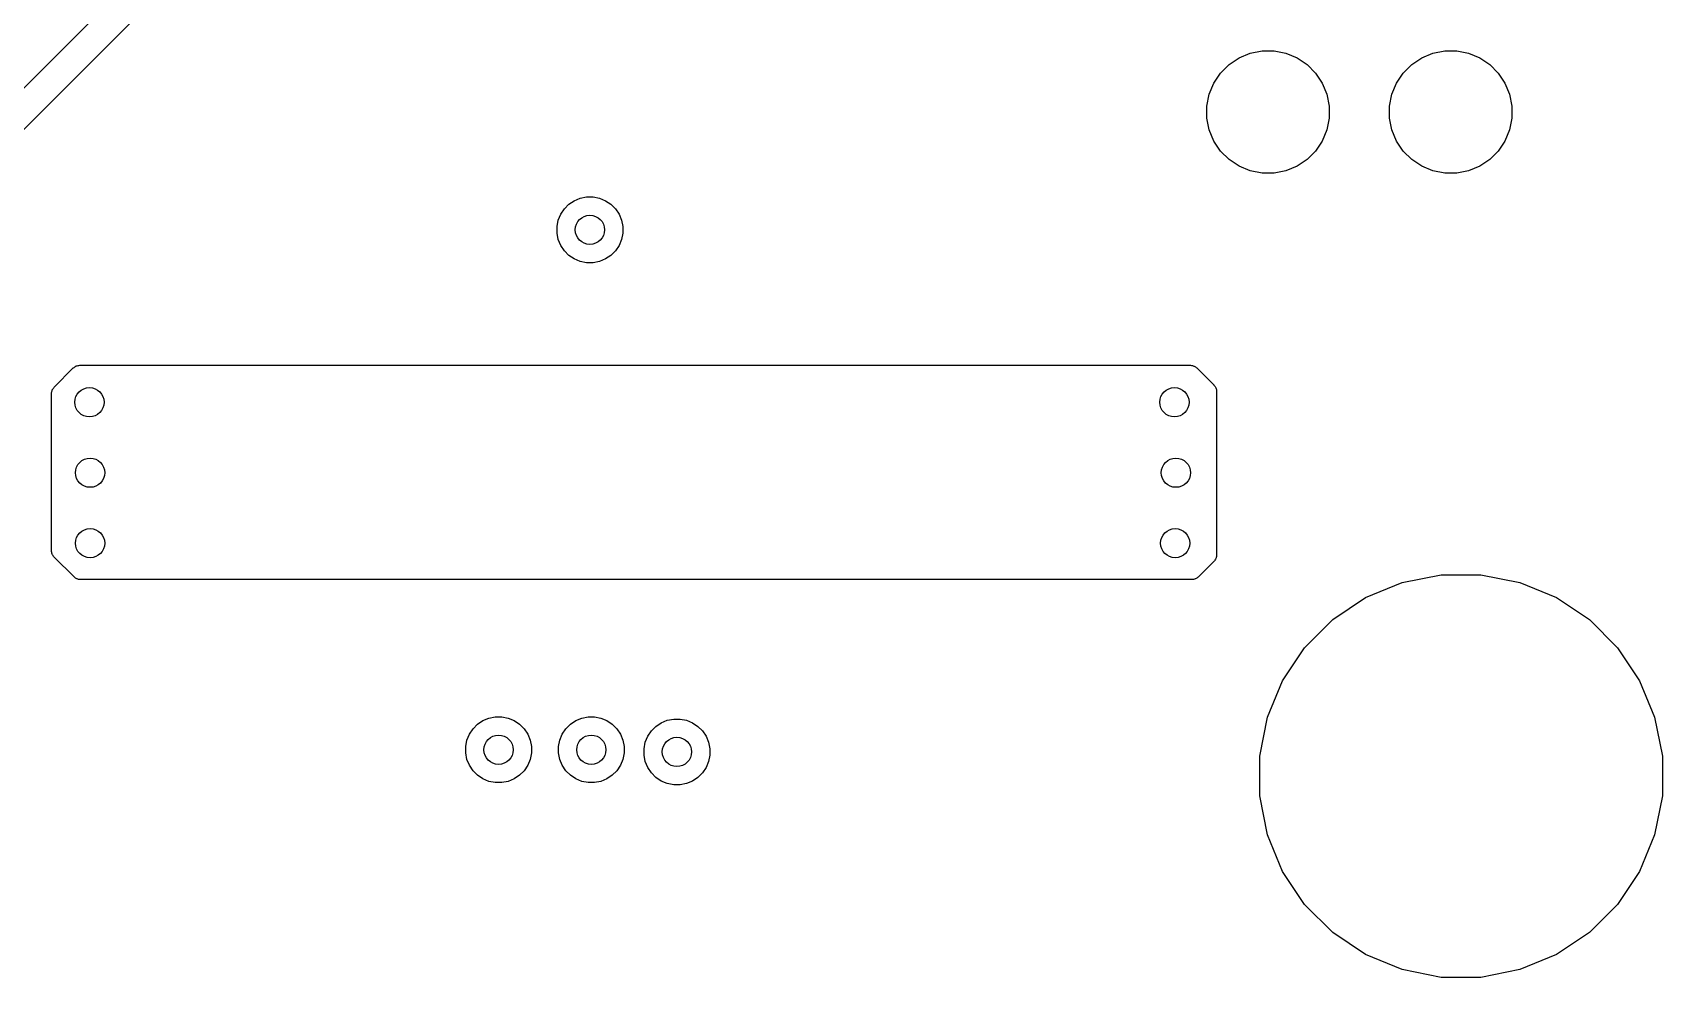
# Model space of a CAD drawing. Extents: x 3.58 to 7.49, y -4.48 to -2.36.
# Drawn here: x 6.597 to 7.489, y -4.481 to -3.963 of the extents above; entities that cross this region are included whole.
import ezdxf

# ---------------------------------------------------------------- set-up
doc = ezdxf.new("R2010")
doc.units = 0
doc.header["$MEASUREMENT"] = 0
doc.layers.add('BLACK', color=7, linetype='CONTINUOUS')

msp = doc.modelspace()

# ---------------------------------------------------------------- linework, layer by layer
at = {"layer": 'BLACK', "linetype": 'CONTINUOUS'}
for p, q in [((6.30077, -4.28499), (6.99315, -3.59261)), ((7.0024, -3.60599), (6.31002, -4.29837)), ((7.25175, -3.981), (7.25724, -3.97734)), ((7.25724, -3.97734), (7.26333, -3.97481)), ((7.26333, -3.97481), (7.26979, -3.97353)), ((7.26979, -3.97353), (7.27638, -3.97353)), ((7.27638, -3.97353), (7.28285, -3.97481)), ((7.28285, -3.97481), (7.28894, -3.97734)), ((7.28894, -3.97734), (7.29442, -3.981)), ((7.35175, -3.981), (7.35724, -3.97734)), ((7.35724, -3.97734), (7.36333, -3.97481)), ((7.36333, -3.97481), (7.36979, -3.97353)), ((7.36979, -3.97353), (7.37638, -3.97353)), ((7.37638, -3.97353), (7.38285, -3.97481)), ((7.38285, -3.97481), (7.38894, -3.97734)), ((7.38894, -3.97734), (7.39442, -3.981)), ((7.24343, -3.99114), (7.24709, -3.98566)), ((7.24709, -3.98566), (7.25175, -3.981)), ((7.29442, -3.981), (7.29908, -3.98566)), ((7.29908, -3.98566), (7.30274, -3.99114)), ((7.34343, -3.99114), (7.34709, -3.98566)), ((7.34709, -3.98566), (7.35175, -3.981)), ((7.39442, -3.981), (7.39908, -3.98566)), ((7.39908, -3.98566), (7.40274, -3.99114)), ((7.23962, -4.0037), (7.24091, -3.99723)), ((7.24091, -3.99723), (7.24343, -3.99114)), ((7.30274, -3.99114), (7.30527, -3.99723)), ((7.30527, -3.99723), (7.30655, -4.0037)), ((7.33962, -4.0037), (7.34091, -3.99723)), ((7.34091, -3.99723), (7.34343, -3.99114)), ((7.40274, -3.99114), (7.40527, -3.99723)), ((7.40527, -3.99723), (7.40655, -4.0037)), ((7.23962, -4.01029), (7.23962, -4.0037)), ((7.30655, -4.0037), (7.30655, -4.01029)), ((7.33962, -4.01029), (7.33962, -4.0037)), ((7.40655, -4.0037), (7.40655, -4.01029)), ((7.24091, -4.01675), (7.23962, -4.01029)), ((7.30655, -4.01029), (7.30527, -4.01675)), ((7.34091, -4.01675), (7.33962, -4.01029)), ((7.40655, -4.01029), (7.40527, -4.01675)), ((7.24343, -4.02284), (7.24091, -4.01675)), ((7.24709, -4.02832), (7.24343, -4.02284)), ((7.30274, -4.02284), (7.29908, -4.02832)), ((7.30527, -4.01675), (7.30274, -4.02284)), ((7.34343, -4.02284), (7.34091, -4.01675)), ((7.34709, -4.02832), (7.34343, -4.02284)), ((7.40274, -4.02284), (7.39908, -4.02832)), ((7.40527, -4.01675), (7.40274, -4.02284)), ((7.25175, -4.03299), (7.24709, -4.02832)), ((7.25724, -4.03665), (7.25175, -4.03299)), ((7.29442, -4.03299), (7.28894, -4.03665)), ((7.29908, -4.02832), (7.29442, -4.03299)), ((7.35175, -4.03299), (7.34709, -4.02832)), ((7.35724, -4.03665), (7.35175, -4.03299)), ((7.39442, -4.03299), (7.38894, -4.03665)), ((7.39908, -4.02832), (7.39442, -4.03299)), ((7.26333, -4.03917), (7.25724, -4.03665)), ((7.26979, -4.04046), (7.26333, -4.03917)), ((7.27638, -4.04046), (7.26979, -4.04046)), ((7.28285, -4.03917), (7.27638, -4.04046)), ((7.28894, -4.03665), (7.28285, -4.03917)), ((7.36333, -4.03917), (7.35724, -4.03665)), ((7.36979, -4.04046), (7.36333, -4.03917)), ((7.37638, -4.04046), (7.36979, -4.04046)), ((7.38285, -4.03917), (7.37638, -4.04046)), ((7.38894, -4.03665), (7.38285, -4.03917)), ((6.88783, -4.05996), (6.89034, -4.05745)), ((6.89034, -4.05745), (6.89328, -4.05548)), ((6.89328, -4.05548), (6.89656, -4.05412)), ((6.89656, -4.05412), (6.90004, -4.05343)), ((6.90004, -4.05343), (6.90358, -4.05343)), ((6.90358, -4.05343), (6.90706, -4.05412)), ((6.90706, -4.05412), (6.91034, -4.05548)), ((6.91034, -4.05548), (6.91329, -4.05745)), ((6.91329, -4.05745), (6.91579, -4.05996)), ((6.88381, -4.06966), (6.8845, -4.06618)), ((6.8845, -4.06618), (6.88586, -4.06291)), ((6.88586, -4.06291), (6.88783, -4.05996)), ((6.91579, -4.05996), (6.91776, -4.06291)), ((6.91776, -4.06291), (6.91912, -4.06618)), ((6.91912, -4.06618), (6.91981, -4.06966)), ((6.88381, -4.07321), (6.88381, -4.06966)), ((6.8845, -4.07668), (6.88381, -4.07321)), ((6.88586, -4.07996), (6.8845, -4.07668)), ((6.91912, -4.07668), (6.91776, -4.07996)), ((6.91981, -4.07321), (6.91912, -4.07668)), ((6.91981, -4.06966), (6.91981, -4.07321)), ((6.88783, -4.08291), (6.88586, -4.07996)), ((6.89034, -4.08541), (6.88783, -4.08291)), ((6.89328, -4.08738), (6.89034, -4.08541)), ((6.91329, -4.08541), (6.91034, -4.08738)), ((6.91579, -4.08291), (6.91329, -4.08541)), ((6.91776, -4.07996), (6.91579, -4.08291)), ((6.89656, -4.08874), (6.89328, -4.08738)), ((6.90004, -4.08943), (6.89656, -4.08874)), ((6.90358, -4.08943), (6.90004, -4.08943)), ((6.90706, -4.08874), (6.90358, -4.08943)), ((6.91034, -4.08738), (6.90706, -4.08874)), ((6.60855, -4.15753), (6.61901, -4.14707)), ((6.61901, -4.14707), (6.61902, -4.14706)), ((6.61902, -4.14706), (6.61906, -4.14702)), ((6.61902, -4.14706), (6.61902, -4.14706)), ((6.61902, -4.14706), (6.61902, -4.14706)), ((6.61906, -4.14702), (6.61942, -4.14673)), ((6.61942, -4.14673), (6.61978, -4.14644)), ((6.61978, -4.14644), (6.6198, -4.14643)), ((6.6198, -4.14643), (6.61982, -4.14641)), ((6.61982, -4.14641), (6.62023, -4.1462)), ((6.62023, -4.1462), (6.62064, -4.14598)), ((6.62064, -4.14598), (6.62066, -4.14598)), ((6.62066, -4.14598), (6.62069, -4.14596)), ((6.62069, -4.14596), (6.62113, -4.14583)), ((6.62113, -4.14583), (6.62157, -4.1457)), ((6.62157, -4.1457), (6.6216, -4.1457)), ((6.6216, -4.1457), (6.62162, -4.14569)), ((6.62162, -4.14569), (6.62208, -4.14565)), ((6.62208, -4.14565), (6.62254, -4.14561)), ((6.62254, -4.14561), (7.23061, -4.14561)), ((7.23061, -4.14561), (7.23062, -4.14561)), ((7.23062, -4.14561), (7.23062, -4.14561)), ((7.23062, -4.14561), (7.23062, -4.14561)), ((7.23062, -4.14561), (7.23068, -4.14561)), ((7.23068, -4.14561), (7.23114, -4.14566)), ((7.23114, -4.14566), (7.23159, -4.1457)), ((7.23159, -4.1457), (7.23162, -4.14571)), ((7.23162, -4.14571), (7.23165, -4.14572)), ((7.23165, -4.14572), (7.23209, -4.14586)), ((7.23209, -4.14586), (7.23253, -4.14599)), ((7.23253, -4.14599), (7.23255, -4.146)), ((7.23255, -4.146), (7.23258, -4.14601)), ((7.23258, -4.14601), (7.23298, -4.14623)), ((7.23298, -4.14623), (7.23339, -4.14645)), ((7.23339, -4.14645), (7.23341, -4.14647)), ((7.23341, -4.14647), (7.23343, -4.14648)), ((7.23343, -4.14648), (7.23378, -4.14678)), ((7.23378, -4.14678), (7.23414, -4.14707)), ((7.23414, -4.14707), (7.24342, -4.15635)), ((6.60796, -4.15824), (6.60826, -4.15789)), ((6.60826, -4.15789), (6.60855, -4.15753)), ((7.24342, -4.15635), (7.24343, -4.15636)), ((7.24343, -4.15636), (7.24343, -4.15636)), ((7.24343, -4.15636), (7.24343, -4.15636)), ((7.24343, -4.15636), (7.24347, -4.1564)), ((7.24347, -4.1564), (7.24376, -4.15676)), ((7.24376, -4.15676), (7.24405, -4.15712)), ((7.24405, -4.15712), (7.24406, -4.15714)), ((7.24406, -4.15714), (7.24408, -4.15716)), ((7.24408, -4.15716), (7.24429, -4.15757)), ((7.24429, -4.15757), (7.2445, -4.15798)), ((6.60709, -4.16099), (6.60714, -4.16053)), ((6.60709, -4.16104), (6.60709, -4.16099)), ((6.60709, -4.16105), (6.60709, -4.16104)), ((6.60709, -4.16106), (6.60709, -4.16105)), ((6.60709, -4.16105), (6.60709, -4.16105)), ((6.60709, -4.24708), (6.60709, -4.16106)), ((6.60714, -4.16053), (6.60719, -4.16007)), ((6.60719, -4.16005), (6.6072, -4.16002)), ((6.60719, -4.16007), (6.60719, -4.16005)), ((6.6072, -4.16002), (6.60734, -4.15958)), ((6.60734, -4.15958), (6.60747, -4.15914)), ((6.60747, -4.15914), (6.60748, -4.15912)), ((6.60748, -4.15912), (6.60749, -4.15909)), ((6.60749, -4.15909), (6.60771, -4.15869)), ((6.60771, -4.15869), (6.60793, -4.15828)), ((6.60793, -4.15828), (6.60795, -4.15826)), ((6.60795, -4.15826), (6.60796, -4.15824)), ((7.2445, -4.15798), (7.24451, -4.158)), ((7.24451, -4.158), (7.24452, -4.15803)), ((7.24452, -4.15803), (7.24465, -4.15847)), ((7.24465, -4.15847), (7.24479, -4.15891)), ((7.24479, -4.15891), (7.24479, -4.15894)), ((7.24479, -4.15894), (7.2448, -4.15896)), ((7.2448, -4.15896), (7.24484, -4.15942)), ((7.24484, -4.15942), (7.24488, -4.15988)), ((7.24488, -4.15988), (7.24488, -4.24944)), ((6.60713, -4.24754), (6.60709, -4.24708)), ((6.60717, -4.248), (6.60713, -4.24754)), ((6.60718, -4.24802), (6.60717, -4.248)), ((6.60718, -4.24805), (6.60718, -4.24802)), ((6.60731, -4.24849), (6.60718, -4.24805)), ((6.60744, -4.24894), (6.60731, -4.24849)), ((6.60746, -4.24896), (6.60744, -4.24894)), ((6.60746, -4.24898), (6.60746, -4.24896)), ((6.60768, -4.24939), (6.60746, -4.24898)), ((6.60789, -4.2498), (6.60768, -4.24939)), ((6.60791, -4.24982), (6.60789, -4.2498)), ((6.60792, -4.24985), (6.60791, -4.24982)), ((6.60821, -4.2502), (6.60792, -4.24985)), ((6.6085, -4.25056), (6.60821, -4.2502)), ((6.60854, -4.2506), (6.6085, -4.25056)), ((6.60855, -4.25061), (6.60854, -4.2506)), ((6.60854, -4.2506), (6.60854, -4.2506)), ((6.60854, -4.2506), (6.60854, -4.2506)), ((6.6194, -4.26146), (6.60855, -4.25061)), ((7.24342, -4.25298), (7.23493, -4.26146)), ((7.24371, -4.25262), (7.24342, -4.25298)), ((7.24401, -4.25227), (7.24371, -4.25262)), ((7.24402, -4.25224), (7.24401, -4.25227)), ((7.24404, -4.25222), (7.24402, -4.25224)), ((7.24426, -4.25182), (7.24404, -4.25222)), ((7.24448, -4.25141), (7.24426, -4.25182)), ((7.24449, -4.25139), (7.24448, -4.25141)), ((7.2445, -4.25136), (7.24449, -4.25139)), ((7.24463, -4.25092), (7.2445, -4.25136)), ((7.24477, -4.25048), (7.24463, -4.25092)), ((7.24478, -4.25045), (7.24477, -4.25048)), ((7.24483, -4.24997), (7.24478, -4.25043)), ((7.24478, -4.25043), (7.24478, -4.25045)), ((7.24488, -4.24951), (7.24483, -4.24997)), ((7.24488, -4.24944), (7.24488, -4.24946)), ((7.24488, -4.24946), (7.24488, -4.24946)), ((7.24488, -4.24946), (7.24488, -4.24946)), ((7.24488, -4.24946), (7.24488, -4.24951)), ((6.61976, -4.26176), (6.6194, -4.26146)), ((6.62011, -4.26205), (6.61976, -4.26176)), ((6.62014, -4.26207), (6.62011, -4.26205)), ((6.62016, -4.26208), (6.62014, -4.26207)), ((6.62056, -4.2623), (6.62016, -4.26208)), ((6.62097, -4.26252), (6.62056, -4.2623)), ((6.62099, -4.26253), (6.62097, -4.26252)), ((6.62102, -4.26255), (6.62099, -4.26253)), ((6.62146, -4.26268), (6.62102, -4.26255)), ((6.6219, -4.26282), (6.62146, -4.26268)), ((6.62192, -4.26282), (6.6219, -4.26282)), ((6.62195, -4.26283), (6.62192, -4.26282)), ((6.62241, -4.26288), (6.62195, -4.26283)), ((6.62287, -4.26293), (6.62241, -4.26288)), ((6.62292, -4.26293), (6.62287, -4.26293)), ((6.62294, -4.26293), (6.62292, -4.26293)), ((6.62292, -4.26293), (6.62292, -4.26293)), ((6.62292, -4.26293), (6.62292, -4.26293)), ((7.23139, -4.26293), (6.62294, -4.26293)), ((7.23185, -4.26288), (7.23139, -4.26293)), ((7.23231, -4.26284), (7.23185, -4.26288)), ((7.23234, -4.26284), (7.23231, -4.26284)), ((7.23236, -4.26283), (7.23234, -4.26284)), ((7.23281, -4.2627), (7.23236, -4.26283)), ((7.23325, -4.26257), (7.23281, -4.2627)), ((7.23327, -4.26256), (7.23325, -4.26257)), ((7.2333, -4.26255), (7.23327, -4.26256)), ((7.23371, -4.26233), (7.2333, -4.26255)), ((7.23412, -4.26212), (7.23371, -4.26233)), ((7.23414, -4.26211), (7.23412, -4.26212)), ((7.23416, -4.26209), (7.23414, -4.26211)), ((7.23452, -4.2618), (7.23416, -4.26209)), ((7.23488, -4.26151), (7.23452, -4.2618)), ((7.23492, -4.26148), (7.23488, -4.26151)), ((7.23493, -4.26146), (7.23492, -4.26148)), ((7.23492, -4.26148), (7.23492, -4.26148)), ((7.23492, -4.26148), (7.23492, -4.26148)), ((7.32652, -4.27278), (7.34659, -4.26447)), ((7.34659, -4.26447), (7.36788, -4.26024)), ((7.36788, -4.26024), (7.3896, -4.26024)), ((7.3896, -4.26024), (7.41089, -4.26447)), ((7.41089, -4.26447), (7.43096, -4.27278)), ((7.30847, -4.28485), (7.32652, -4.27278)), ((7.43096, -4.27278), (7.44901, -4.28485)), ((7.29311, -4.3002), (7.30847, -4.28485)), ((7.44901, -4.28485), (7.46437, -4.3002)), ((7.28105, -4.31826), (7.29311, -4.3002)), ((7.46437, -4.3002), (7.47643, -4.31826)), ((7.27274, -4.33832), (7.28105, -4.31826)), ((7.47643, -4.31826), (7.48474, -4.33832)), ((6.83586, -4.34755), (6.83783, -4.3446)), ((6.83783, -4.3446), (6.84034, -4.3421)), ((6.84034, -4.3421), (6.84328, -4.34013)), ((6.84328, -4.34013), (6.84656, -4.33877)), ((6.84656, -4.33877), (6.85004, -4.33808)), ((6.85004, -4.33808), (6.85358, -4.33808)), ((6.85358, -4.33808), (6.85706, -4.33877)), ((6.85706, -4.33877), (6.86034, -4.34013)), ((6.86034, -4.34013), (6.86329, -4.3421)), ((6.86329, -4.3421), (6.86579, -4.3446)), ((6.86579, -4.3446), (6.86776, -4.34755)), ((6.88665, -4.34755), (6.88862, -4.3446)), ((6.88862, -4.3446), (6.89112, -4.3421)), ((6.89112, -4.3421), (6.89407, -4.34013)), ((6.89407, -4.34013), (6.89735, -4.33877)), ((6.89735, -4.33877), (6.90083, -4.33808)), ((6.90083, -4.33808), (6.90437, -4.33808)), ((6.90437, -4.33808), (6.90785, -4.33877)), ((6.90785, -4.33877), (6.91112, -4.34013)), ((6.91112, -4.34013), (6.91407, -4.3421)), ((6.91407, -4.3421), (6.91658, -4.3446)), ((6.91658, -4.3446), (6.91855, -4.34755)), ((6.93547, -4.34579), (6.93797, -4.34328)), ((6.93797, -4.34328), (6.94092, -4.34131)), ((6.94092, -4.34131), (6.9442, -4.33995)), ((6.9442, -4.33995), (6.94768, -4.33926)), ((6.94768, -4.33926), (6.95122, -4.33926)), ((6.95122, -4.33926), (6.9547, -4.33995)), ((6.9547, -4.33995), (6.95798, -4.34131)), ((6.95798, -4.34131), (6.96092, -4.34328)), ((6.96092, -4.34328), (6.96343, -4.34579)), ((7.2685, -4.35962), (7.27274, -4.33832)), ((7.48474, -4.33832), (7.48898, -4.35962)), ((6.83381, -4.35431), (6.8345, -4.35083)), ((6.8345, -4.35083), (6.83586, -4.34755)), ((6.86776, -4.34755), (6.86912, -4.35083)), ((6.86912, -4.35083), (6.86981, -4.35431)), ((6.8846, -4.35431), (6.88529, -4.35083)), ((6.88529, -4.35083), (6.88665, -4.34755)), ((6.91855, -4.34755), (6.91991, -4.35083)), ((6.91991, -4.35083), (6.9206, -4.35431)), ((6.93145, -4.35549), (6.93214, -4.35201)), ((6.93214, -4.35201), (6.9335, -4.34873)), ((6.9335, -4.34873), (6.93547, -4.34579)), ((6.96343, -4.34579), (6.9654, -4.34873)), ((6.9654, -4.34873), (6.96676, -4.35201)), ((6.96676, -4.35201), (6.96745, -4.35549)), ((6.83381, -4.35785), (6.83381, -4.35431)), ((6.8345, -4.36133), (6.83381, -4.35785)), ((6.83586, -4.3646), (6.8345, -4.36133)), ((6.86912, -4.36133), (6.86776, -4.3646)), ((6.86981, -4.35785), (6.86912, -4.36133)), ((6.86981, -4.35431), (6.86981, -4.35785)), ((6.8846, -4.35785), (6.8846, -4.35431)), ((6.88529, -4.36133), (6.8846, -4.35785)), ((6.88665, -4.3646), (6.88529, -4.36133)), ((6.91991, -4.36133), (6.91855, -4.3646)), ((6.9206, -4.35785), (6.91991, -4.36133)), ((6.9206, -4.35431), (6.9206, -4.35785)), ((6.93145, -4.35903), (6.93145, -4.35549)), ((6.93214, -4.36251), (6.93145, -4.35903)), ((6.9335, -4.36579), (6.93214, -4.36251)), ((6.96676, -4.36251), (6.9654, -4.36579)), ((6.96745, -4.35903), (6.96676, -4.36251)), ((6.96745, -4.35549), (6.96745, -4.35903)), ((7.2685, -4.38133), (7.2685, -4.35962)), ((7.48898, -4.35962), (7.48898, -4.38133)), ((6.83783, -4.36755), (6.83586, -4.3646)), ((6.84034, -4.37006), (6.83783, -4.36755)), ((6.84328, -4.37203), (6.84034, -4.37006)), ((6.84656, -4.37339), (6.84328, -4.37203)), ((6.86034, -4.37203), (6.85706, -4.37339)), ((6.86329, -4.37006), (6.86034, -4.37203)), ((6.86579, -4.36755), (6.86329, -4.37006)), ((6.86776, -4.3646), (6.86579, -4.36755)), ((6.88862, -4.36755), (6.88665, -4.3646)), ((6.89112, -4.37006), (6.88862, -4.36755)), ((6.89407, -4.37203), (6.89112, -4.37006)), ((6.89735, -4.37339), (6.89407, -4.37203)), ((6.91112, -4.37203), (6.90785, -4.37339)), ((6.91407, -4.37006), (6.91112, -4.37203)), ((6.91658, -4.36755), (6.91407, -4.37006)), ((6.91855, -4.3646), (6.91658, -4.36755)), ((6.93547, -4.36873), (6.9335, -4.36579)), ((6.93797, -4.37124), (6.93547, -4.36873)), ((6.94092, -4.37321), (6.93797, -4.37124)), ((6.96092, -4.37124), (6.95798, -4.37321)), ((6.96343, -4.36873), (6.96092, -4.37124)), ((6.9654, -4.36579), (6.96343, -4.36873)), ((6.85004, -4.37408), (6.84656, -4.37339)), ((6.85358, -4.37408), (6.85004, -4.37408)), ((6.85706, -4.37339), (6.85358, -4.37408)), ((6.90083, -4.37408), (6.89735, -4.37339)), ((6.90437, -4.37408), (6.90083, -4.37408)), ((6.90785, -4.37339), (6.90437, -4.37408)), ((6.9442, -4.37457), (6.94092, -4.37321)), ((6.94768, -4.37526), (6.9442, -4.37457)), ((6.95122, -4.37526), (6.94768, -4.37526)), ((6.9547, -4.37457), (6.95122, -4.37526)), ((6.95798, -4.37321), (6.9547, -4.37457)), ((7.27274, -4.40263), (7.2685, -4.38133)), ((7.48898, -4.38133), (7.48474, -4.40263)), ((7.28105, -4.42269), (7.27274, -4.40263)), ((7.48474, -4.40263), (7.47643, -4.42269)), ((7.29311, -4.44074), (7.28105, -4.42269)), ((7.47643, -4.42269), (7.46437, -4.44074)), ((7.30847, -4.4561), (7.29311, -4.44074)), ((7.46437, -4.44074), (7.44901, -4.4561)), ((7.32652, -4.46816), (7.30847, -4.4561)), ((7.44901, -4.4561), (7.43096, -4.46816)), ((7.34659, -4.47647), (7.32652, -4.46816)), ((7.43096, -4.46816), (7.41089, -4.47647)), ((7.36788, -4.48071), (7.34659, -4.47647)), ((7.41089, -4.47647), (7.3896, -4.48071)), ((7.3896, -4.48071), (7.36788, -4.48071))]:
    msp.add_line(p, q, dxfattribs=at)
at = {"layer": 'BLACK'}
for centre in [(6.90181, -4.07143), (6.62781, -4.16583), (7.22184, -4.16583), (6.6282, -4.20441), (7.22263, -4.20441), (6.6282, -4.24299), (7.22224, -4.24299), (6.85181, -4.35608), (6.9026, -4.35608), (6.94945, -4.35726)]:
    msp.add_circle(centre, 0.008, dxfattribs=at)

doc.saveas('drawing.dxf')
